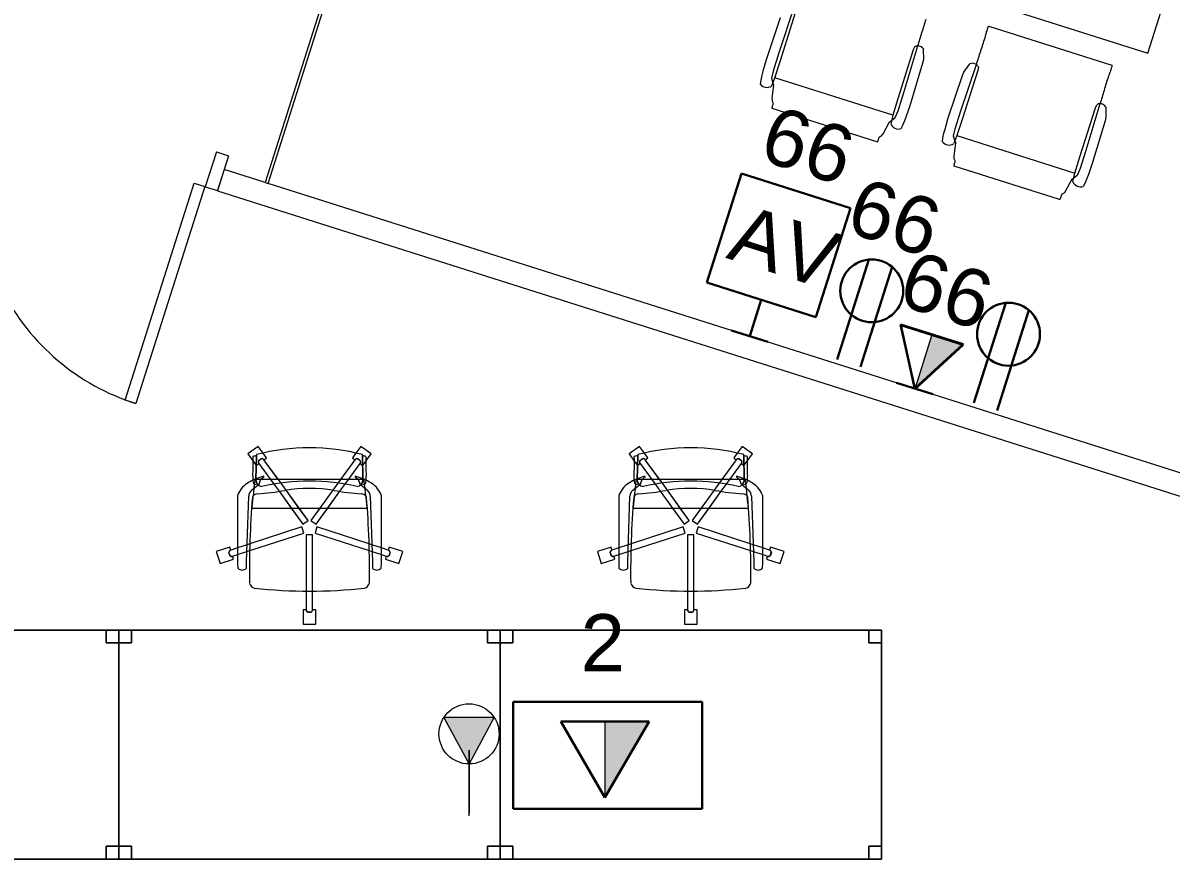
# Model space of a CAD drawing. Header units: inches. Extents: x 385 to 2249, y -1781 to -36.
# Drawn here: x 1904.6 to 2085.3, y -997.7 to -866.1 of the extents above; entities that cross this region are included whole.
import ezdxf

# ---------------------------------------------------------------- set-up
doc = ezdxf.new("R2010")
doc.units = ezdxf.units.IN
doc.header["$MEASUREMENT"] = 0
for name, color, linetype, lineweight in [('A-ANNO-NOTE', 131, 'Continuous', 30), ('A-DOOR', 31, 'Continuous', 13), ('A-DOOR-FRAM', 31, 'Continuous', 20), ('A-WALL', 113, 'Continuous', 13), ('I-FURN', 30, 'Continuous', 9), ('I-FURN-PNLS', 30, 'Continuous', 9), ('I-WALL', 2, 'Continuous', 13)]:
    doc.layers.add(name, color=color, linetype=linetype, lineweight=lineweight)
doc.styles.add('Swis721 Lt BT', font='swissl.ttf', dxfattribs={"height": 9})

# ---------------------------------------------------------------- blocks, each defined once
blk = doc.blocks.new('Single Flush - OTJ_SOLIDFLUSH_ALUM-V11-Level 5 POWER _ SIGNAL')
at = {"layer": 'A-DOOR', "lineweight": 20}
for p, q in [((16.15625, -1.75), (17.90625, -1.75)), ((16.15625, -37.5625), (16.15625, -1.75)), ((17.90625, -1.75), (17.90625, -37.5625)), ((17.90625, -37.5625), (16.15625, -37.5625))]:
    blk.add_line(p, q, dxfattribs=at)
at = {"layer": 'A-DOOR', "lineweight": 9}
blk.add_arc((17.90625, -1.75), 35.8125, 179.5, 270, dxfattribs=at)
at = {"layer": 'A-DOOR-FRAM'}
for p, q in [((-20, 4), (-20, -1.75)), ((-20, 4), (-18, 4)), ((-18, 4), (-18, -1.75)), ((18.000004, 4), (18.000004, -1.75)), ((18.000004, 4), (20.000004, 4)), ((20.000004, 4), (20.000004, -1.75)), ((-20, -1.75), (-18, -1.75)), ((18.000004, -1.75), (20.000004, -1.75))]:
    blk.add_line(p, q, dxfattribs=at)
blk = doc.blocks.new('F-Haworth_Chair_X99-Seminar - X99 Advanced Seminar Chair-V129-Level 5 POWER _ SIGNAL')
at = {"layer": 'I-FURN'}
for p, q in [((-8.08, 12.82), (-9.7, 11.65)), ((-8.08, 12.82), (-9.7, 11.65)), ((-7.29, 11.74), (-8.08, 12.82)), ((-7.29, 11.74), (-8.08, 12.82)), ((8.08, 12.82), (7.29, 11.74)), ((8.08, 12.82), (7.29, 11.74)), ((9.7, 11.65), (8.08, 12.82)), ((9.7, 11.65), (8.08, 12.82)), ((-9.7, 11.65), (-8.9, 10.55)), ((-9.7, 11.65), (-8.9, 10.55)), ((-8.34, 11.52), (-8.42, 7.57)), ((-8.42, 7.57), (-8.34, 11.37)), ((-8, 10.58), (-7.59, 10.88)), ((-8, 10.58), (-7.59, 10.88)), ((-7.59, 10.87), (-7.99, 10.57)), ((-7.59, 10.87), (-7.99, 10.57)), ((-6.76, 11), (-7.29, 11.74)), ((-6.76, 11), (-7.29, 11.74)), ((-7.15, 10.72), (-6.76, 11)), ((-7.15, 10.72), (-6.76, 11)), ((7.29, 11.74), (6.76, 11)), ((7.29, 11.74), (6.76, 11)), ((6.76, 11), (7.15, 10.72)), ((6.76, 11), (7.15, 10.72)), ((7.59, 10.88), (8, 10.58)), ((7.59, 10.88), (8, 10.58)), ((7.99, 10.57), (7.59, 10.87)), ((7.99, 10.57), (7.59, 10.87)), ((8.42, 7.57), (8.34, 11.52)), ((8.34, 11.37), (8.42, 7.57)), ((8.88, 10.52), (9.7, 11.65)), ((8.88, 10.52), (9.7, 11.65)), ((-8.88, 10.52), (-8.38, 9.83)), ((-8.88, 10.52), (-8.38, 9.83)), ((-8.38, 9.83), (-7.99, 10.11)), ((-8.38, 9.83), (-7.99, 10.11)), ((-7.97, 10.12), (-6.15, 7.61)), ((-7.97, 10.12), (-5.57, 6.82)), ((-4.91, 7.61), (-7.16, 10.71)), ((-4.47, 7.01), (-7.16, 10.71)), ((7.16, 10.71), (4.47, 7.01)), ((7.16, 10.71), (4.9, 7.6)), ((5.57, 6.82), (7.97, 10.12)), ((6.13, 7.59), (7.97, 10.12)), ((7.99, 10.11), (8.38, 9.83)), ((7.99, 10.11), (8.38, 9.83)), ((8.38, 9.83), (8.88, 10.52)), ((8.38, 9.83), (8.88, 10.52)), ((-8.62, 7.42), (-8.68, 6.87)), ((-8.6, 7.6), (-8.62, 7.43)), ((-8.49, 7.6), (-8.56, 7.6)), ((-7.65, 7.6), (-8.4, 7.6)), ((-6.14, 7.6), (-7.65, 7.6)), ((-7.18, 7.99), (-7.21, 8.13)), ((-4.9, 7.6), (-6.14, 7.6)), ((-6.14, 7.6), (-5.57, 6.82)), ((4.9, 7.6), (-4.9, 7.6)), ((-4.47, 7.01), (-4.9, 7.6)), ((4.9, 7.6), (4.47, 7.01)), ((6.13, 7.6), (4.9, 7.6)), ((5.57, 6.82), (6.13, 7.59)), ((7.65, 7.6), (6.14, 7.6)), ((7.21, 8.13), (7.18, 7.99)), ((8.4, 7.6), (7.65, 7.6)), ((8.56, 7.6), (8.49, 7.6)), ((8.62, 7.43), (8.6, 7.6)), ((8.68, 6.87), (8.62, 7.42)), ((-9.13, 5.92), (-8.07, 6.77)), ((-8.75, 6.22), (-8.88, 4.99)), ((-8.68, 6.87), (-8.75, 6.22)), ((-8.61, 6.81), (-8.23, 6.95)), ((-8.03, 6.81), (-7.95, 6.87)), ((-5.57, 6.82), (-4.79, 5.75)), ((-5.57, 6.82), (-4.79, 5.75)), ((-4.79, 5.75), (-2.89, 3.12)), ((-4.79, 5.75), (-1.04, 0.58)), ((-3.68, 5.91), (-4.47, 7.01)), ((-3.68, 5.91), (-4.47, 7.01)), ((-1.65, 3.12), (-3.68, 5.91)), ((-0.23, 1.17), (-3.68, 5.91)), ((3.68, 5.91), (0.23, 1.17)), ((1.04, 0.58), (4.79, 5.75)), ((3.68, 5.91), (1.65, 3.12)), ((2.89, 3.12), (4.79, 5.75)), ((4.47, 7.01), (3.68, 5.91)), ((4.47, 7.01), (3.68, 5.91)), ((4.79, 5.75), (5.57, 6.82)), ((4.79, 5.75), (5.57, 6.82)), ((7.95, 6.87), (8.03, 6.81)), ((8.07, 6.77), (9.13, 5.92)), ((8.23, 6.95), (8.61, 6.81)), ((8.75, 6.22), (8.68, 6.87)), ((8.88, 4.99), (8.75, 6.22)), ((-11.32, 5.06), (-11.32, -5.48)), ((-9.92, -5.36), (-9.57, 4.97)), ((-8.9, 4.78), (-9.07, 3.2)), ((-8.88, 4.99), (-8.89, 4.91)), ((8.89, 4.91), (8.88, 4.99)), ((9.07, 3.2), (8.9, 4.8)), ((9.57, 4.97), (9.92, -5.36)), ((11.32, -5.48), (11.32, 5.06)), ((-9.07, 3.2), (-9.07, 3.12)), ((-9.07, 3.12), (-2.89, 3.12)), ((-2.89, 3.12), (-1.65, 3.12)), ((-2.89, 3.12), (-1.04, 0.58)), ((-1.65, 3.12), (1.65, 3.12)), ((-0.23, 1.17), (-1.65, 3.12)), ((1.65, 3.12), (0.23, 1.17)), ((1.04, 0.58), (2.89, 3.12)), ((1.65, 3.12), (2.89, 3.12)), ((2.89, 3.12), (9.07, 3.12)), ((9.07, 3.12), (9.07, 3.2)), ((-1.18, 0.14), (-9.37, -2.52)), ((-1.18, 0.14), (-9.37, -2.52)), ((-0.87, -0.81), (-1.18, 0.14)), ((-0.87, -0.81), (-1.18, 0.14)), ((-1.04, 0.58), (-0.23, 1.17)), ((-1.04, 0.58), (-0.23, 1.17)), ((0.23, 1.17), (1.04, 0.58)), ((0.23, 1.17), (1.04, 0.58)), ((1.18, 0.14), (0.87, -0.81)), ((1.18, 0.14), (0.87, -0.81)), ((9.37, -2.52), (1.18, 0.14)), ((9.37, -2.52), (1.18, 0.14)), ((-9.38, -3.57), (-0.87, -0.81)), ((-9.38, -3.57), (-0.87, -0.81)), ((-0.5, -1.08), (-0.5, -9.91)), ((0.5, -1.08), (-0.5, -1.08)), ((-0.5, -1.08), (-0.5, -9.91)), ((0.5, -1.08), (-0.5, -1.08)), ((0.5, -9.91), (0.5, -1.08)), ((0.5, -9.91), (0.5, -1.08)), ((0.87, -0.81), (9.38, -3.57)), ((0.87, -0.81), (9.38, -3.57)), ((-12.55, -3.03), (-14.69, -3.72)), ((-12.55, -3.03), (-14.69, -3.72)), ((-12.4, -3.49), (-12.55, -3.03)), ((-12.4, -3.49), (-12.55, -3.03)), ((-11.32, -3.15), (-12.4, -3.5)), ((-11.32, -3.15), (-12.4, -3.5)), ((-9.83, -2.67), (-11.32, -3.15)), ((-9.83, -2.67), (-11.32, -3.15)), ((-9.86, -3.73), (-9.38, -3.57)), ((-9.86, -3.73), (-9.38, -3.57)), ((-9.37, -2.52), (-9.83, -2.67)), ((-9.37, -2.52), (-9.83, -2.67)), ((9.83, -2.67), (9.37, -2.52)), ((9.83, -2.67), (9.37, -2.52)), ((9.38, -3.57), (9.86, -3.73)), ((9.38, -3.57), (9.86, -3.73)), ((11.32, -3.15), (9.83, -2.67)), ((11.32, -3.15), (9.83, -2.67)), ((12.4, -3.5), (11.32, -3.15)), ((12.4, -3.5), (11.32, -3.15)), ((12.55, -3.03), (12.4, -3.49)), ((12.55, -3.03), (12.4, -3.49)), ((14.69, -3.72), (12.55, -3.03)), ((14.69, -3.72), (12.55, -3.03)), ((-14.69, -3.72), (-14.08, -5.62)), ((-14.69, -3.72), (-14.08, -5.62)), ((-14.08, -5.62), (-11.94, -4.93)), ((-14.08, -5.62), (-11.94, -4.93)), ((-12.53, -4.34), (-12.69, -3.85)), ((-12.53, -4.34), (-12.69, -3.85)), ((-12.68, -3.86), (-12.52, -4.33)), ((-12.68, -3.86), (-12.52, -4.33)), ((-12.09, -4.45), (-11.32, -4.21)), ((-12.09, -4.45), (-11.32, -4.21)), ((-11.94, -4.93), (-12.09, -4.47)), ((-11.94, -4.93), (-12.09, -4.47)), ((-11.32, -4.21), (-9.86, -3.73)), ((-11.32, -4.21), (-9.86, -3.73)), ((-9.92, -6.36), (-9.92, -5.36)), ((9.86, -3.73), (11.32, -4.21)), ((9.86, -3.73), (11.32, -4.21)), ((9.92, -5.36), (9.92, -6.36)), ((11.32, -4.21), (12.09, -4.45)), ((11.32, -4.21), (12.09, -4.45)), ((12.09, -4.47), (11.94, -4.93)), ((12.09, -4.47), (11.94, -4.93)), ((11.94, -4.93), (14.08, -5.62)), ((11.94, -4.93), (14.08, -5.62)), ((12.52, -4.33), (12.68, -3.86)), ((12.52, -4.33), (12.68, -3.86)), ((12.69, -3.85), (12.53, -4.34)), ((12.69, -3.85), (12.53, -4.34)), ((14.08, -5.62), (14.69, -3.72)), ((14.08, -5.62), (14.69, -3.72)), ((-11.32, -5.48), (-11.3, -6.32)), ((11.3, -6.32), (11.32, -5.48)), ((-0.5, -9.91), (-0.5, -12.88)), ((-0.5, -9.91), (-0.5, -12.88)), ((0.5, -12.88), (0.5, -9.91)), ((0.5, -12.88), (0.5, -9.91)), ((-0.52, -12.88), (-1, -12.88)), ((-1, -12.88), (-1, -15.13)), ((-0.52, -12.88), (-1, -12.88)), ((-1, -12.88), (-1, -15.13)), ((0.26, -13.26), (-0.26, -13.26)), ((0.26, -13.26), (-0.26, -13.26)), ((-0.25, -13.25), (0.25, -13.25)), ((-0.25, -13.25), (0.25, -13.25)), ((1, -12.88), (0.52, -12.88)), ((1, -12.88), (0.52, -12.88)), ((1, -15.13), (1, -12.88)), ((1, -15.13), (1, -12.88)), ((-1, -15.13), (1, -15.13)), ((-1, -15.13), (1, -15.13))]:
    blk.add_line(p, q, dxfattribs=at)
for centre, radius, start, end in [((-36.06, 10.03), 27.2, 355.9857, 2.5118), ((0, -20.73), 33.17, 104.5766, 105.5522), ((0, -20.29), 32.89, 75.3075, 104.696), ((-7.48, 10.49), 0.407, 35.1651, 104.8349), ((-7.48, 10.49), 0.407, 35.1651, 104.8349), ((-7.49, 10.47), 0.406, 36, 103.3801), ((-7.49, 10.47), 0.406, 36, 103.3801), ((7.48, 10.49), 0.407, 75.1651, 144.8349), ((7.48, 10.49), 0.407, 75.1651, 144.8349), ((7.49, 10.47), 0.406, 76.6199, 144), ((7.49, 10.47), 0.406, 76.6199, 117.0479), ((0, -20.73), 33.17, 74.4478, 75.4234), ((36.06, 10.03), 27.2, 177.4882, 184.0143), ((-7.66, 10.36), 0.407, 147.1651, 216.8349), ((-7.66, 10.36), 0.407, 147.1651, 216.8349), ((-7.64, 10.36), 0.406, 148.6199, 216), ((-7.64, 10.36), 0.406, 148.6199, 216), ((7.49, 10.47), 0.406, 117.0479, 144), ((7.64, 10.36), 0.406, 324, 31.3801), ((7.64, 10.36), 0.406, 324, 17.9041), ((7.66, 10.36), 0.407, 323.1651, 32.8349), ((7.66, 10.36), 0.407, 323.1651, 32.8349), ((7.64, 10.36), 0.406, 17.9041, 31.3801), ((-4.71, -1.15), 9.61, 116.0036, 121.9522), ((-5.2, 7.86), 3.74, 175.9857, 189.9064), ((-4.71, -1.15), 9.61, 114.2008, 115.9174), ((-4.71, -1.15), 9.61, 113.5094, 114.1846), ((-4.71, -1.15), 9.61, 112.927, 113.3607), ((-4.71, -1.15), 9.61, 105.0666, 112.7369), ((-7.37, 7.55), 1.05, 178.8214, 214.7998), ((-7.37, 7.55), 1.05, 178.8214, 264.0446), ((-6.55, 6.76), 1.38, 147.5752, 174.9122), ((-6.55, 6.76), 1.38, 117.0503, 145.9813), ((0, -26.49), 33.83, 77.2285, 102.7715), ((6.55, 6.76), 1.38, 34.0187, 62.9497), ((4.71, -1.15), 9.61, 67.2631, 74.9334), ((7.37, 7.55), 1.05, 275.9554, 1.1786), ((6.55, 6.76), 1.38, 5.0878, 32.4248), ((7.37, 7.55), 1.05, 325.2002, 1.1786), ((4.71, -1.15), 9.61, 66.6393, 67.073), ((4.71, -1.15), 9.61, 65.8154, 66.4906), ((4.71, -1.15), 9.61, 63.9964, 65.7992), ((5.2, 7.86), 3.74, 350.0936, 4.0143), ((4.71, -1.15), 9.61, 58.0478, 63.9964), ((-7.87, 3.92), 3.63, 121.9522, 161.8211), ((-8.18, 4.9), 1.39, 132.8922, 177.1987), ((-8.28, 7.33), 0.613, 189.9064, 237.4573), ((-11.32, 48.08), 42.84, 274.2301, 280.0233), ((0, -15.97), 22.19, 79.9767, 100.0233), ((11.32, 48.08), 42.84, 259.9767, 265.7699), ((8.28, 7.33), 0.613, 302.5427, 350.0936), ((8.18, 4.9), 1.39, 2.8013, 47.1078), ((7.87, 3.92), 3.63, 18.1789, 58.0478), ((144.06, -7.32), 153.52, 175.4787, 180.5251), ((-8.24, 4.59), 0.763, 84.2338, 165.7662), ((8.24, 4.59), 0.763, 14.2338, 95.7662), ((-144.06, -7.32), 153.52, 359.4749, 4.5213), ((-12.28, -3.88), 0.407, 107.1651, 176.8349), ((-12.28, -3.88), 0.407, 107.1651, 176.8349), ((-12.27, -3.89), 0.406, 108, 175.3801), ((-12.27, -3.89), 0.406, 121.476, 161.9041), ((-12.27, -3.89), 0.406, 108, 121.476), ((12.28, -3.88), 0.407, 3.1651, 72.8349), ((12.28, -3.88), 0.407, 3.1651, 72.8349), ((12.27, -3.89), 0.406, 45.0479, 72), ((12.27, -3.89), 0.406, 4.6199, 72), ((12.27, -3.89), 0.406, 4.6199, 45.0479), ((-12.27, -3.89), 0.406, 161.9041, 175.3801), ((-12.22, -4.09), 0.407, 219.1651, 288.8349), ((-12.22, -4.09), 0.407, 219.1651, 288.8349), ((-12.22, -4.07), 0.406, 220.6199, 274.524), ((-12.22, -4.07), 0.406, 220.6199, 288), ((-12.22, -4.07), 0.406, 274.524, 288), ((12.22, -4.07), 0.406, 252, 319.3801), ((12.22, -4.09), 0.407, 251.1651, 320.8349), ((12.22, -4.09), 0.407, 251.1651, 320.8349), ((12.22, -4.07), 0.406, 252, 265.476), ((12.22, -4.07), 0.406, 265.476, 305.9041), ((12.22, -4.07), 0.406, 305.9041, 319.3801), ((-10.58, -5.68), 0.956, 221.8901, 314.1099), ((10.58, -5.68), 0.956, 225.8901, 318.1099), ((-8.21, -8.28), 1.31, 200.0433, 249.9567), ((8.21, -8.28), 1.31, 290.0433, 339.9567), ((0, 75.01), 84.96, 264.1475, 275.8525), ((-0.11, -12.88), 0.407, 179.1651, 248.8349), ((-0.11, -12.88), 0.407, 179.1651, 248.8349), ((-0.09, -12.88), 0.406, 180, 193.476), ((-0.09, -12.88), 0.406, 180, 247.3801), ((-0.09, -12.88), 0.406, 193.476, 233.9041), ((-0.09, -12.88), 0.406, 233.9041, 247.3801), ((0.09, -12.88), 0.406, 292.6199, 360), ((0.09, -12.88), 0.406, 292.6199, 306.0959), ((0.11, -12.88), 0.407, 291.1651, 0.8349), ((0.11, -12.88), 0.407, 291.1651, 0.8349), ((0.09, -12.88), 0.406, 306.0959, 346.524), ((0.09, -12.88), 0.406, 346.524, 360)]:
    blk.add_arc(centre, radius, start, end, dxfattribs=at)
blk = doc.blocks.new('Rectangular Table - Rectangular Table-5809079-Level 5 POWER _ SIGNAL')
at = {"layer": 'I-FURN'}
for p, q in [((-28, 18), (-30, 18)), ((-30, 18), (-30, 16)), ((-30, 16), (-30, 18)), ((-30, 18), (-28, 18)), ((30, 18), (-30, 18)), ((-30, 18), (-30, -18)), ((-30, -18), (-30, 18)), ((-30, 18), (30, 18)), ((-28, 16), (-28, 18)), ((-28, 18), (-28, 16)), ((28, 18), (28, 16)), ((30, 18), (28, 18)), ((28, 18), (30, 18)), ((28, 16), (28, 18)), ((30, 16), (30, 18)), ((30, 18), (30, 16)), ((30, -18), (30, 18)), ((30, 18), (30, -18)), ((-30, 16), (-28, 16)), ((-28, 16), (-30, 16)), ((28, 16), (30, 16)), ((30, 16), (28, 16)), ((-28, -16), (-30, -16)), ((-30, -16), (-30, -18)), ((-30, -18), (-30, -16)), ((-30, -16), (-28, -16)), ((-28, -18), (-28, -16)), ((-28, -16), (-28, -18)), ((30, -16), (28, -16)), ((28, -16), (28, -18)), ((28, -18), (28, -16)), ((28, -16), (30, -16)), ((30, -18), (30, -16)), ((30, -16), (30, -18)), ((-30, -18), (-28, -18)), ((-28, -18), (-30, -18)), ((-30, -18), (30, -18)), ((30, -18), (-30, -18)), ((28, -18), (30, -18)), ((30, -18), (28, -18))]:
    blk.add_line(p, q, dxfattribs=at)
blk = doc.blocks.new('Rectangular Table - Rectangular Table-V141-Level 5 POWER _ SIGNAL')
at = {"layer": 'I-FURN'}
for p, q in [((-28, 18), (-30, 18)), ((-30, 18), (-30, 16)), ((-30, 16), (-30, 18)), ((-30, 18), (-28, 18)), ((29.79, 18), (-30, 18)), ((-30, 18), (-30, -18)), ((-30, -18), (-30, 18)), ((-30, 18), (29.79, 18)), ((-28, 16), (-28, 18)), ((-28, 18), (-28, 16)), ((28, 18), (28, 16)), ((29.79, 18), (28, 18)), ((28, 18), (29.79, 18)), ((28, 16), (28, 18)), ((-30, 16), (-28, 16)), ((-28, 16), (-30, 16)), ((28, 16), (30, 16)), ((30, 16), (28, 16)), ((30, 16), (30, 16.14)), ((30, 16.14), (30, 16)), ((30, -18), (30, 16.14)), ((30, 16.14), (30, -18)), ((-28, -16), (-30, -16)), ((-30, -16), (-30, -18)), ((-30, -18), (-30, -16)), ((-30, -16), (-28, -16)), ((-28, -18), (-28, -16)), ((-28, -16), (-28, -18)), ((30, -16), (28, -16)), ((28, -16), (28, -18)), ((28, -18), (28, -16)), ((28, -16), (30, -16)), ((30, -18), (30, -16)), ((30, -16), (30, -18)), ((-30, -18), (-28, -18)), ((-28, -18), (-30, -18)), ((-30, -18), (30, -18)), ((30, -18), (-30, -18)), ((28, -18), (30, -18)), ((30, -18), (28, -18))]:
    blk.add_line(p, q, dxfattribs=at)
blk = doc.blocks.new('F-Haworth_Chair_X99-Seminar - X99 Advanced Seminar Chair-V143-Level 5 POWER _ SIGNAL')
at = {"layer": 'I-FURN'}
for p, q in [((-8.08, 12.82), (-9.7, 11.65)), ((-8.08, 12.82), (-9.7, 11.65)), ((-7.29, 11.74), (-8.08, 12.82)), ((-7.29, 11.74), (-8.08, 12.82)), ((8.08, 12.82), (7.29, 11.74)), ((8.08, 12.82), (7.29, 11.74)), ((9.7, 11.65), (8.08, 12.82)), ((9.7, 11.65), (8.08, 12.82)), ((-9.7, 11.65), (-8.88, 10.52)), ((-9.7, 11.65), (-8.88, 10.52)), ((-8.34, 11.52), (-8.42, 7.57)), ((-8.42, 7.57), (-8.34, 11.37)), ((-8, 10.58), (-7.59, 10.88)), ((-8, 10.58), (-7.59, 10.88)), ((-7.59, 10.87), (-7.99, 10.57)), ((-7.59, 10.87), (-7.99, 10.57)), ((-6.76, 11), (-7.29, 11.74)), ((-6.76, 11), (-7.29, 11.74)), ((-7.15, 10.72), (-6.76, 11)), ((-7.15, 10.72), (-6.76, 11)), ((7.29, 11.74), (6.76, 11)), ((7.29, 11.74), (6.76, 11)), ((6.76, 11), (7.15, 10.72)), ((6.76, 11), (7.15, 10.72)), ((7.59, 10.88), (8, 10.58)), ((7.59, 10.88), (8, 10.58)), ((7.99, 10.57), (7.59, 10.87)), ((7.99, 10.57), (7.59, 10.87)), ((8.42, 7.57), (8.34, 11.52)), ((8.34, 11.37), (8.42, 7.57)), ((8.88, 10.52), (9.7, 11.65)), ((8.88, 10.52), (9.7, 11.65)), ((-8.88, 10.52), (-8.77, 10.36)), ((-8.88, 10.52), (-8.77, 10.36)), ((-8.76, 10.36), (-8.38, 9.83)), ((-8.76, 10.36), (-8.38, 9.83)), ((-8.38, 9.83), (-7.99, 10.11)), ((-8.38, 9.83), (-7.99, 10.11)), ((-7.97, 10.12), (-6.15, 7.61)), ((-7.97, 10.12), (-5.57, 6.82)), ((-4.91, 7.61), (-7.16, 10.71)), ((-4.47, 7.01), (-7.16, 10.71)), ((7.16, 10.71), (4.47, 7.01)), ((7.16, 10.71), (4.9, 7.6)), ((5.57, 6.82), (7.97, 10.12)), ((6.14, 7.6), (7.97, 10.12)), ((7.99, 10.11), (8.38, 9.83)), ((7.99, 10.11), (8.38, 9.83)), ((8.38, 9.83), (8.88, 10.52)), ((8.38, 9.83), (8.88, 10.52)), ((-8.62, 7.42), (-8.68, 6.87)), ((-8.6, 7.6), (-8.62, 7.43)), ((-8.49, 7.6), (-8.56, 7.6)), ((-7.65, 7.6), (-8.4, 7.6)), ((-6.14, 7.6), (-7.65, 7.6)), ((-7.18, 7.99), (-7.21, 8.13)), ((-4.9, 7.6), (-6.14, 7.6)), ((-6.14, 7.6), (-5.57, 6.82)), ((4.9, 7.6), (-4.9, 7.6)), ((-4.47, 7.01), (-4.9, 7.6)), ((4.9, 7.6), (4.47, 7.01)), ((6.14, 7.6), (4.9, 7.6)), ((5.57, 6.82), (6.14, 7.6)), ((7.65, 7.6), (6.14, 7.6)), ((7.21, 8.13), (7.18, 7.99)), ((8.4, 7.6), (7.65, 7.6)), ((8.56, 7.6), (8.49, 7.6)), ((8.62, 7.43), (8.6, 7.6)), ((8.68, 6.87), (8.62, 7.42)), ((-9.13, 5.92), (-8.07, 6.77)), ((-8.75, 6.22), (-8.88, 4.99)), ((-8.68, 6.87), (-8.75, 6.22)), ((-8.61, 6.81), (-8.23, 6.95)), ((-8.03, 6.81), (-7.95, 6.87)), ((-5.57, 6.82), (-4.79, 5.75)), ((-5.57, 6.82), (-4.79, 5.75)), ((-4.79, 5.75), (-2.89, 3.12)), ((-4.79, 5.75), (-1.04, 0.58)), ((-3.68, 5.91), (-4.47, 7.01)), ((-3.68, 5.91), (-4.47, 7.01)), ((-1.65, 3.12), (-3.68, 5.91)), ((-0.23, 1.17), (-3.68, 5.91)), ((3.68, 5.91), (0.23, 1.17)), ((1.04, 0.58), (4.79, 5.75)), ((3.68, 5.91), (1.65, 3.12)), ((2.89, 3.12), (4.79, 5.75)), ((4.47, 7.01), (3.68, 5.91)), ((4.47, 7.01), (3.68, 5.91)), ((4.79, 5.75), (5.57, 6.82)), ((4.79, 5.75), (5.57, 6.82)), ((7.95, 6.87), (8.03, 6.81)), ((8.07, 6.77), (9.13, 5.92)), ((8.23, 6.95), (8.61, 6.81)), ((8.75, 6.22), (8.68, 6.87)), ((8.88, 4.99), (8.75, 6.22)), ((-11.32, 5.06), (-11.32, -5.48)), ((-9.92, -5.36), (-9.57, 4.97)), ((-8.9, 4.8), (-9.07, 3.2)), ((-8.88, 4.99), (-8.89, 4.91)), ((8.89, 4.91), (8.88, 4.99)), ((9.07, 3.2), (8.9, 4.8)), ((9.57, 4.97), (9.92, -5.36)), ((11.32, -5.48), (11.32, 5.06)), ((-9.07, 3.2), (-9.07, 3.12)), ((-9.07, 3.12), (-2.89, 3.12)), ((-2.89, 3.12), (-1.65, 3.12)), ((-2.89, 3.12), (-1.04, 0.58)), ((-1.65, 3.12), (1.65, 3.12)), ((-0.23, 1.17), (-1.65, 3.12)), ((1.65, 3.12), (0.23, 1.17)), ((1.04, 0.58), (2.89, 3.12)), ((1.65, 3.12), (2.89, 3.12)), ((2.89, 3.12), (9.07, 3.12)), ((9.07, 3.12), (9.07, 3.2)), ((-1.18, 0.14), (-9.37, -2.52)), ((-1.18, 0.14), (-9.37, -2.52)), ((-0.87, -0.81), (-1.18, 0.14)), ((-0.87, -0.81), (-1.18, 0.14)), ((-1.04, 0.58), (-0.23, 1.17)), ((-1.04, 0.58), (-0.23, 1.17)), ((0.23, 1.17), (1.04, 0.58)), ((0.23, 1.17), (1.04, 0.58)), ((1.18, 0.14), (0.87, -0.81)), ((1.18, 0.14), (0.87, -0.81)), ((9.37, -2.52), (1.18, 0.14)), ((9.37, -2.52), (1.18, 0.14)), ((-9.38, -3.57), (-0.87, -0.81)), ((-9.38, -3.57), (-0.87, -0.81)), ((-0.5, -1.08), (-0.5, -9.91)), ((0.5, -1.08), (-0.5, -1.08)), ((-0.5, -1.08), (-0.5, -9.91)), ((0.5, -1.08), (-0.5, -1.08)), ((0.5, -9.91), (0.5, -1.08)), ((0.5, -9.91), (0.5, -1.08)), ((0.87, -0.81), (9.38, -3.57)), ((0.87, -0.81), (9.38, -3.57)), ((-12.55, -3.03), (-14.69, -3.72)), ((-12.55, -3.03), (-14.69, -3.72)), ((-12.4, -3.49), (-12.55, -3.03)), ((-12.4, -3.49), (-12.55, -3.03)), ((-11.32, -3.15), (-12.4, -3.5)), ((-11.32, -3.15), (-12.4, -3.5)), ((-9.83, -2.67), (-11.32, -3.15)), ((-9.83, -2.67), (-11.32, -3.15)), ((-9.86, -3.73), (-9.38, -3.57)), ((-9.86, -3.73), (-9.38, -3.57)), ((-9.37, -2.52), (-9.83, -2.67)), ((-9.37, -2.52), (-9.83, -2.67)), ((9.83, -2.67), (9.37, -2.52)), ((9.83, -2.67), (9.37, -2.52)), ((9.38, -3.57), (9.86, -3.73)), ((9.38, -3.57), (9.86, -3.73)), ((11.32, -3.15), (9.83, -2.67)), ((11.32, -3.15), (9.83, -2.67)), ((12.4, -3.5), (11.32, -3.15)), ((12.4, -3.5), (11.32, -3.15)), ((12.55, -3.03), (12.4, -3.49)), ((12.55, -3.03), (12.4, -3.49)), ((14.69, -3.72), (12.55, -3.03)), ((14.69, -3.72), (12.55, -3.03)), ((-14.69, -3.72), (-14.08, -5.62)), ((-14.69, -3.72), (-14.08, -5.62)), ((-14.08, -5.62), (-11.94, -4.93)), ((-14.08, -5.62), (-11.94, -4.93)), ((-12.53, -4.34), (-12.69, -3.85)), ((-12.53, -4.34), (-12.69, -3.85)), ((-12.68, -3.86), (-12.52, -4.33)), ((-12.68, -3.86), (-12.52, -4.33)), ((-12.09, -4.45), (-11.32, -4.21)), ((-12.09, -4.45), (-11.32, -4.21)), ((-11.94, -4.93), (-12.09, -4.47)), ((-11.94, -4.93), (-12.09, -4.47)), ((-11.32, -4.21), (-9.86, -3.73)), ((-11.32, -4.21), (-9.86, -3.73)), ((-9.92, -6.36), (-9.92, -5.36)), ((9.86, -3.73), (11.32, -4.21)), ((9.86, -3.73), (11.32, -4.21)), ((9.92, -5.36), (9.92, -6.36)), ((11.32, -4.21), (12.09, -4.45)), ((11.32, -4.21), (12.09, -4.45)), ((12.09, -4.47), (11.94, -4.93)), ((12.09, -4.47), (11.94, -4.93)), ((11.94, -4.93), (14.08, -5.62)), ((11.94, -4.93), (14.08, -5.62)), ((12.52, -4.33), (12.68, -3.86)), ((12.52, -4.33), (12.68, -3.86)), ((12.69, -3.85), (12.53, -4.34)), ((12.69, -3.85), (12.53, -4.34)), ((14.08, -5.62), (14.69, -3.72)), ((14.08, -5.62), (14.69, -3.72)), ((-11.32, -5.48), (-11.3, -6.32)), ((11.3, -6.32), (11.32, -5.48)), ((-0.5, -9.91), (-0.5, -12.88)), ((-0.5, -9.91), (-0.5, -12.88)), ((0.5, -12.88), (0.5, -9.91)), ((0.5, -12.88), (0.5, -9.91)), ((-0.52, -12.88), (-1, -12.88)), ((-1, -12.88), (-1, -15.13)), ((-0.52, -12.88), (-1, -12.88)), ((-1, -12.88), (-1, -15.13)), ((0.26, -13.26), (-0.26, -13.26)), ((0.26, -13.26), (-0.26, -13.26)), ((-0.25, -13.25), (0.25, -13.25)), ((-0.25, -13.25), (0.25, -13.25)), ((1, -12.88), (0.52, -12.88)), ((1, -12.88), (0.52, -12.88)), ((1, -15.13), (1, -12.88)), ((1, -15.13), (1, -12.88)), ((-1, -15.13), (1, -15.13)), ((-1, -15.13), (1, -15.13))]:
    blk.add_line(p, q, dxfattribs=at)
for centre, radius, start, end in [((-36.06, 10.03), 27.2, 355.9857, 2.5118), ((0, -20.73), 33.17, 104.5766, 105.5522), ((0, -20.29), 32.89, 75.3075, 104.696), ((-7.48, 10.49), 0.407, 63.033, 104.8349), ((-7.48, 10.49), 0.407, 35.1651, 104.8349), ((-7.49, 10.47), 0.406, 36, 103.3801), ((-7.49, 10.47), 0.406, 36, 103.3801), ((-7.48, 10.49), 0.407, 35.1651, 63.033), ((7.48, 10.49), 0.407, 75.1651, 144.8349), ((7.49, 10.47), 0.406, 76.6199, 144), ((7.48, 10.49), 0.407, 89.0991, 130.9009), ((7.49, 10.47), 0.406, 76.6199, 117.0479), ((7.48, 10.49), 0.407, 75.1651, 89.0991), ((0, -20.73), 33.17, 74.4478, 75.4234), ((36.06, 10.03), 27.2, 177.4882, 184.0143), ((-7.66, 10.36), 0.407, 147.1651, 175.033), ((-7.66, 10.36), 0.407, 147.1651, 216.8349), ((-7.66, 10.36), 0.407, 175.033, 188.967), ((-7.66, 10.36), 0.407, 188.967, 216.8349), ((-7.64, 10.36), 0.406, 148.6199, 216), ((-7.64, 10.36), 0.406, 148.6199, 216), ((7.48, 10.49), 0.407, 130.9009, 144.8349), ((7.49, 10.47), 0.406, 117.0479, 144), ((7.64, 10.36), 0.406, 324, 31.3801), ((7.64, 10.36), 0.406, 324, 17.9041), ((7.66, 10.36), 0.407, 323.1651, 32.8349), ((7.64, 10.36), 0.406, 17.9041, 31.3801), ((7.66, 10.36), 0.407, 323.1651, 337.0991), ((7.66, 10.36), 0.407, 18.9009, 32.8349), ((7.66, 10.36), 0.407, 337.0991, 351.033), ((7.66, 10.36), 0.407, 4.967, 18.9009), ((7.66, 10.36), 0.407, 351.033, 4.967), ((-4.71, -1.15), 9.61, 116.0036, 121.9522), ((-5.2, 7.86), 3.74, 175.9857, 189.9064), ((-4.71, -1.15), 9.61, 114.2008, 116.0036), ((-4.71, -1.15), 9.61, 113.5094, 114.1846), ((-4.71, -1.15), 9.61, 112.927, 113.3607), ((-4.71, -1.15), 9.61, 105.0666, 112.7369), ((-7.37, 7.55), 1.05, 178.8214, 214.7998), ((-7.37, 7.55), 1.05, 178.8214, 264.0446), ((-6.55, 6.76), 1.38, 147.5752, 174.9122), ((-6.55, 6.76), 1.38, 117.0503, 145.9813), ((0, -26.49), 33.83, 77.2285, 102.7715), ((6.55, 6.76), 1.38, 34.0187, 62.9497), ((4.71, -1.15), 9.61, 67.2631, 74.9334), ((7.37, 7.55), 1.05, 275.9554, 1.1786), ((6.55, 6.76), 1.38, 5.0878, 32.4248), ((7.37, 7.55), 1.05, 325.2002, 1.1786), ((4.71, -1.15), 9.61, 66.6393, 67.073), ((4.71, -1.15), 9.61, 65.8154, 66.4906), ((4.71, -1.15), 9.61, 63.9964, 65.7992), ((5.2, 7.86), 3.74, 350.0936, 4.0143), ((4.71, -1.15), 9.61, 58.0478, 63.9964), ((-7.87, 3.92), 3.63, 121.9522, 161.8211), ((-8.18, 4.9), 1.39, 132.8922, 177.1987), ((-8.28, 7.33), 0.613, 189.9064, 237.4573), ((-11.32, 48.08), 42.84, 274.2301, 280.0233), ((0, -15.97), 22.19, 79.9767, 100.0233), ((11.32, 48.08), 42.84, 259.9767, 265.7699), ((8.28, 7.33), 0.613, 302.5427, 350.0936), ((8.18, 4.9), 1.39, 2.8013, 47.1078), ((7.87, 3.92), 3.63, 18.1789, 58.0478), ((144.06, -7.32), 153.52, 175.4787, 180.5251), ((-8.24, 4.59), 0.763, 84.2338, 165.7662), ((8.24, 4.59), 0.763, 14.2338, 95.7662), ((-144.06, -7.32), 153.52, 359.4749, 4.5213), ((-12.28, -3.88), 0.407, 107.1651, 176.8349), ((-12.28, -3.88), 0.407, 107.1651, 176.8349), ((-12.27, -3.89), 0.406, 108, 175.3801), ((-12.27, -3.89), 0.406, 121.476, 161.9041), ((-12.27, -3.89), 0.406, 108, 121.476), ((12.28, -3.88), 0.407, 3.1651, 72.8349), ((12.28, -3.88), 0.407, 3.1651, 72.8349), ((12.27, -3.89), 0.406, 45.0479, 72), ((12.27, -3.89), 0.406, 4.6199, 72), ((12.27, -3.89), 0.406, 4.6199, 45.0479), ((-12.27, -3.89), 0.406, 161.9041, 175.3801), ((-12.22, -4.09), 0.407, 219.1651, 288.8349), ((-12.22, -4.09), 0.407, 219.1651, 288.8349), ((-12.22, -4.07), 0.406, 220.6199, 274.524), ((-12.22, -4.07), 0.406, 220.6199, 288), ((-12.22, -4.07), 0.406, 274.524, 288), ((12.22, -4.07), 0.406, 252, 319.3801), ((12.22, -4.09), 0.407, 251.1651, 320.8349), ((12.22, -4.09), 0.407, 251.1651, 320.8349), ((12.22, -4.07), 0.406, 252, 265.476), ((12.22, -4.07), 0.406, 265.476, 305.9041), ((12.22, -4.07), 0.406, 305.9041, 319.3801), ((-10.58, -5.68), 0.956, 221.8901, 314.1099), ((10.58, -5.68), 0.956, 225.8901, 318.1099), ((-8.21, -8.28), 1.31, 200.0433, 249.9567), ((8.21, -8.28), 1.31, 290.0433, 339.9567), ((0, 75.01), 84.96, 264.1475, 275.8525), ((-0.11, -12.88), 0.407, 179.1651, 248.8349), ((-0.11, -12.88), 0.407, 179.1651, 248.8349), ((-0.09, -12.88), 0.406, 180, 193.476), ((-0.09, -12.88), 0.406, 180, 247.3801), ((-0.09, -12.88), 0.406, 193.476, 233.9041), ((-0.09, -12.88), 0.406, 233.9041, 247.3801), ((0.09, -12.88), 0.406, 292.6199, 360), ((0.09, -12.88), 0.406, 292.6199, 306.0959), ((0.11, -12.88), 0.407, 291.1651, 0.8349), ((0.11, -12.88), 0.407, 291.1651, 0.8349), ((0.09, -12.88), 0.406, 306.0959, 346.524), ((0.09, -12.88), 0.406, 346.524, 360)]:
    blk.add_arc(centre, radius, start, end, dxfattribs=at)
blk = doc.blocks.new('F - CONF TABLE _4 RECTANGULAR-12 CHAIRS_1 - F - CONF TABLE _4 RECTANGULAR-12 CHAIRS_ 2-5600482-Level 5 POWER _ SIGNAL')
at = {"layer": 'I-FURN'}
for p, q in [((-82.45, 26.77), (-83.06, 26.66)), ((-81.68, 26.84), (-82.45, 26.77)), ((-81.03, 26.87), (-81.68, 26.84)), ((-80.52, 25.35), (-81.68, 25.24)), ((-79.17, 26.92), (-81.03, 26.87)), ((-77.52, 25.35), (-80.52, 25.35)), ((-72.17, 26.82), (-79.17, 26.92)), ((-69.85, 25.24), (-77.52, 25.35)), ((-86.16, 23.75), (-86.16, 6.32)), ((-85.06, 24.06), (-85.32, 23.8)), ((-84.92, 24.13), (-85.06, 24.06)), ((-84.68, 24.21), (-84.92, 24.13)), ((-82.61, 24.61), (-84.68, 24.21)), ((-82.84, 24.88), (-82.61, 24.86)), ((-82.61, 24.86), (-81.45, 24.79)), ((-82.28, 24.84), (-82.61, 24.61)), ((-81.68, 25.24), (-82.28, 24.84)), ((-81.45, 24.79), (-78.77, 24.75)), ((-81.45, 5.27), (-81.45, 24.79)), ((-78.77, 24.75), (-70.68, 24.75)), ((-85.32, 6.26), (-85.06, 6.01)), ((-85.06, 6.01), (-84.68, 5.86)), ((-84.68, 5.86), (-82.61, 5.46)), ((-82.61, 5.46), (-82.28, 5.23)), ((-82.61, 5.21), (-82.84, 5.19)), ((-81.45, 5.27), (-82.61, 5.21)), ((-82.28, 5.23), (-81.68, 4.82)), ((-81.68, 4.82), (-80.52, 4.72)), ((-78.77, 5.32), (-81.45, 5.27)), ((-80.52, 4.72), (-77.52, 4.72)), ((-70.68, 5.32), (-78.77, 5.32)), ((-77.52, 4.72), (-69.85, 4.83)), ((-71.58, 3.31), (-70.08, 3.8)), ((-70.18, 5.26), (-70.68, 5.32)), ((-83.06, 3.41), (-82.45, 3.3)), ((-82.45, 3.3), (-81.68, 3.23)), ((-81.68, 3.23), (-81.03, 3.2)), ((-81.03, 3.2), (-79.17, 3.15)), ((-79.17, 3.15), (-72.17, 3.25)), ((-72.17, 3.25), (-71.58, 3.31)), ((-83.06, -3.41), (-82.45, -3.3)), ((-82.45, -3.3), (-81.68, -3.23)), ((-81.68, -3.23), (-81.03, -3.2)), ((-81.03, -3.2), (-79.17, -3.15)), ((-79.17, -3.15), (-72.17, -3.25)), ((-72.17, -3.25), (-71.58, -3.31)), ((-71.58, -3.31), (-70.08, -3.8)), ((-82.61, -5.21), (-82.84, -5.19)), ((-81.45, -5.27), (-82.61, -5.21)), ((-82.61, -5.46), (-82.28, -5.23)), ((-82.28, -5.23), (-81.68, -4.82)), ((-81.68, -4.82), (-80.52, -4.72)), ((-78.77, -5.32), (-81.45, -5.27)), ((-81.45, -5.27), (-81.45, -24.79)), ((-80.52, -4.72), (-77.52, -4.72)), ((-70.68, -5.32), (-78.77, -5.32)), ((-77.52, -4.72), (-69.85, -4.83)), ((-70.18, -5.26), (-70.68, -5.32)), ((-63.53, -4.86), (-63.53, -25.2)), ((-86.16, -23.75), (-86.16, -6.32)), ((-85.32, -6.26), (-85.06, -6.01)), ((-85.06, -6.01), (-84.68, -5.86)), ((-84.68, -5.86), (-82.61, -5.46)), ((-85.06, -24.06), (-85.32, -23.8)), ((-84.92, -24.13), (-85.06, -24.06)), ((-84.68, -24.21), (-84.92, -24.13)), ((-82.61, -24.61), (-84.68, -24.21)), ((-82.84, -24.88), (-82.61, -24.86)), ((-82.28, -24.84), (-82.61, -24.61)), ((-82.61, -24.86), (-81.45, -24.79)), ((-81.68, -25.24), (-82.28, -24.84)), ((-80.52, -25.35), (-81.68, -25.24)), ((-81.45, -24.79), (-78.77, -24.75)), ((-78.77, -24.75), (-70.68, -24.75)), ((-69.85, -25.24), (-77.52, -25.35)), ((-70.68, -24.75), (-70.18, -24.81)), ((-82.45, -26.77), (-83.06, -26.66)), ((-81.68, -26.84), (-82.45, -26.77)), ((-81.03, -26.87), (-81.68, -26.84)), ((-79.17, -26.92), (-81.03, -26.87)), ((-77.52, -25.35), (-80.52, -25.35)), ((-72.17, -26.82), (-79.17, -26.92)), ((-71.58, -26.76), (-72.17, -26.82)), ((-70.08, -26.27), (-71.58, -26.76))]:
    blk.add_line(p, q, dxfattribs=at)
for centre, radius, start, end in [((-81.99, 25.89), 1.32, 144.065, 229.935), ((-81.99, 4.18), 1.32, 130.065, 215.935), ((-70.6, 4.6), 0.781, 16.8466, 57.6782), ((-70.93, 4.52), 1.12, 319.743, 16.0891), ((-81.99, -4.18), 1.32, 144.065, 229.935), ((-70.6, -4.6), 0.781, 302.3218, 343.1534), ((-70.93, -4.52), 1.12, 343.9109, 40.257), ((-81.99, -25.89), 1.32, 130.065, 215.935), ((-70.6, -25.47), 0.781, 16.8466, 57.6782), ((-70.93, -25.55), 1.12, 319.743, 16.0891)]:
    blk.add_arc(centre, radius, start, end, dxfattribs=at)
for points, knots in [([(-85.32, 23.8), (-85.51, 23.8), (-85.78, 23.79), (-86, 23.78), (-86.09, 23.77), (-86.14, 23.76), (-86.16, 23.75), (-86.16, 23.75)], [0, 0, 0, 0, 0.444444, 0.666667, 0.777778, 0.888889, 1, 1, 1, 1]), ([(-86.16, 6.32), (-86.16, 6.32), (-86.14, 6.31), (-86.09, 6.3), (-86.03, 6.29), (-85.94, 6.29), (-85.84, 6.28), (-85.69, 6.27), (-85.51, 6.27), (-85.37, 6.26), (-85.32, 6.26)], [0, 0, 0, 0, 0.111111, 0.222222, 0.333333, 0.444444, 0.555556, 0.666667, 0.888889, 1, 1, 1, 1]), ([(-64.47, -4.82), (-64.35, -4.82), (-64.14, -4.82), (-63.91, -4.82), (-63.77, -4.83), (-63.69, -4.83), (-63.62, -4.84), (-63.56, -4.85), (-63.53, -4.86), (-63.53, -4.86), (-63.53, -4.86)], [-1, -1, -1, -1, -0.727273, -0.545455, -0.454545, -0.363636, -0.272727, -0.181818, -0.090909, 0, 0, 0, 0]), ([(-86.16, -6.32), (-86.16, -6.32), (-86.14, -6.31), (-86.09, -6.3), (-86, -6.29), (-85.78, -6.27), (-85.51, -6.27), (-85.32, -6.26)], [-1, -1, -1, -1, -0.888889, -0.777778, -0.666667, -0.444444, 0, 0, 0, 0]), ([(-85.32, -23.8), (-85.37, -23.8), (-85.51, -23.8), (-85.69, -23.8), (-85.84, -23.79), (-85.94, -23.78), (-86.03, -23.78), (-86.09, -23.77), (-86.14, -23.76), (-86.16, -23.75), (-86.16, -23.75)], [-1, -1, -1, -1, -0.888889, -0.666667, -0.555556, -0.444444, -0.333333, -0.222222, -0.111111, 0, 0, 0, 0]), ([(-63.53, -25.2), (-63.53, -25.21), (-63.6, -25.23), (-63.9, -25.25), (-64.23, -25.25), (-64.39, -25.25), (-64.47, -25.25)], [-1, -1, -1, -1, -0.727273, -0.363636, -0.181818, 0, 0, 0, 0])]:
    blk.add_open_spline(points, degree=3, knots=knots, dxfattribs=at)
for points in [[(-69.85, 4.83), (-69.12, 4.84), (-67.66, 4.85), (-66.18, 4.86), (-65.44, 4.87)], [(-69.85, -4.83), (-69.12, -4.84), (-67.66, -4.85), (-66.18, -4.86), (-65.44, -4.87)], [(-65.44, -4.87), (-65.28, -4.86), (-64.96, -4.84), (-64.63, -4.83), (-64.47, -4.82)], [(-65.44, -25.2), (-66.18, -25.2), (-67.66, -25.21), (-69.12, -25.23), (-69.85, -25.24)], [(-64.47, -25.25), (-64.63, -25.24), (-64.96, -25.23), (-65.28, -25.21), (-65.44, -25.2)]]:
    blk.add_open_spline(points, degree=3, dxfattribs=at)
at = {"layer": 'I-FURN-PNLS'}
for p, q in [((-60, 0), (-60, -30)), ((-60, -30), (0, -30))]:
    blk.add_line(p, q, dxfattribs=at)

msp = doc.modelspace()

# ---------------------------------------------------------------- hatches: boundary and pattern name
at = {"layer": 'A-ANNO-NOTE', "lineweight": 9}
for points in [[(2044.95, -923.74), (2052.56, -916.79), (2047.65, -915.23)], [(1974.8, -982.76), (1978.74, -975.44), (1970.85, -975.44)], [(1996.19, -988.04), (2003.12, -976.04), (1996.19, -976.04)]]:
    msp.add_hatch(color=256, dxfattribs=at).paths.add_polyline_path(points, flags=0)

# ---------------------------------------------------------------- linework, layer by layer
at = {"layer": 'A-ANNO-NOTE'}
for p, q in [((2017.66, -889.83), (2012.22, -906.99)), ((2034.82, -895.28), (2017.66, -889.83)), ((2029.37, -912.44), (2034.82, -895.28)), ((2032.72, -919.11), (2037.72, -903.36)), ((2032.72, -919.11), (2037.72, -903.36)), ((2036.38, -920.27), (2041.38, -904.51)), ((2012.22, -906.99), (2029.37, -912.44)), ((2018.98, -915.43), (2020.79, -909.71)), ((2054.25, -925.94), (2059.25, -910.19)), ((2054.25, -925.94), (2059.25, -910.19)), ((2057.91, -927.1), (2062.91, -911.35)), ((2044.93, -923.67), (2042.71, -913.59)), ((2042.71, -913.59), (2052.55, -916.71)), ((2044.95, -923.74), (2042.73, -913.67)), ((2042.73, -913.67), (2052.56, -916.79)), ((2021.84, -916.34), (2016.12, -914.53)), ((2044.93, -923.67), (2052.55, -916.71)), ((2044.95, -923.74), (2052.56, -916.79)), ((2047.79, -924.57), (2042.07, -922.76)), ((1981.75, -972.99), (2011.47, -972.99)), ((1981.75, -989.8), (1981.75, -972.99)), ((2011.47, -972.99), (2011.47, -989.8)), ((1989.26, -976.04), (2003.12, -976.04)), ((1996.19, -988.04), (1989.26, -976.04)), ((2003.12, -976.04), (1996.19, -988.04)), ((2011.47, -989.8), (1981.75, -989.8))]:
    msp.add_line(p, q, dxfattribs=at)
at = {"layer": 'A-ANNO-NOTE', "lineweight": 9}
for p, q in [((2047.65, -915.23), (2044.95, -923.74)), ((2052.56, -916.79), (2047.65, -915.23)), ((2044.95, -923.74), (2052.56, -916.79)), ((1978.74, -975.44), (1970.85, -975.44)), ((1970.85, -975.44), (1974.8, -982.76)), ((1974.8, -982.76), (1978.74, -975.44)), ((1996.19, -976.04), (1996.19, -988.04)), ((1996.19, -988.04), (2003.12, -976.04)), ((2003.12, -976.04), (1996.19, -976.04)), ((1974.8, -980.56), (1974.8, -990.47)), ((1974.8, -980.56), (1974.8, -985.74)), ((1974.8, -990.93), (1974.8, -980.56))]:
    msp.add_line(p, q, dxfattribs=at)
at = {"layer": 'A-ANNO-NOTE'}
for centre in [(2038.17, -908.29), (2059.7, -915.12)]:
    msp.add_circle(centre, 4.95, dxfattribs=at)
at = {"layer": 'A-ANNO-NOTE', "lineweight": 9}
msp.add_circle((1974.8, -978.01), 4.73, dxfattribs=at)
at = {"layer": 'A-WALL'}
msp.add_line((1942.7, -891.23), (1943.18, -891.38), dxfattribs=at)
at = {"layer": 'I-WALL'}
for p, q in [((2005.69, -692.7), (1942.7, -891.23)), ((1943.18, -891.38), (2006.17, -692.85)), ((1936.27, -889.19), (1935.21, -892.53)), ((1942.7, -891.23), (1936.27, -889.19)), ((1935.21, -892.53), (2173.94, -968.27)), ((2177.44, -965.71), (1943.18, -891.38))]:
    msp.add_line(p, q, dxfattribs=at)

# ---------------------------------------------------------------- block references
at = {"layer": 'A-DOOR', "rotation": 342.3967009999986}
msp.add_blockref('Single Flush - OTJ_SOLIDFLUSH_ALUM-V11-Level 5 POWER _ SIGNAL', (1916.67, -884.81), dxfattribs=at)
at = {"layer": 'I-FURN'}
for name, p, rotation in [('F - CONF TABLE _4 RECTANGULAR-12 CHAIRS_1 - F - CONF TABLE _4 RECTANGULAR-12 CHAIRS_ 2-5600482-Level 5 POWER _ SIGNAL', (2071.16, -804.63), 72.39670099999839), ('Rectangular Table - Rectangular Table-V141-Level 5 POWER _ SIGNAL', (1889.69, -979.7), 180)]:
    msp.add_blockref(name, p, dxfattribs=dict(at, rotation=rotation))
for name, p in [('F-Haworth_Chair_X99-Seminar - X99 Advanced Seminar Chair-V129-Level 5 POWER _ SIGNAL', (1949.69, -945.59)), ('F-Haworth_Chair_X99-Seminar - X99 Advanced Seminar Chair-V143-Level 5 POWER _ SIGNAL', (2009.69, -945.59)), ('Rectangular Table - Rectangular Table-5809079-Level 5 POWER _ SIGNAL', (1949.69, -979.7)), ('Rectangular Table - Rectangular Table-5809079-Level 5 POWER _ SIGNAL', (2009.69, -979.7))]:
    msp.add_blockref(name, p, dxfattribs=at)

# ---------------------------------------------------------------- texts
at = {"layer": 'A-ANNO-NOTE', "lineweight": 9, "char_height": 9, "attachment_point": 1, "rotation": 342.3967, "style": 'Swis721 Lt BT'}
for s, insert, width in [('66', (2022.84, -878.97), 16.362), ('66', (2036.47, -890.31), 16.362), ('AV', (2017.8, -894.5), 18.18), ('66', (2044.66, -901.77), 16.362)]:
    msp.add_mtext(s, dxfattribs=dict(at, insert=insert, width=width))
at = {"layer": 'A-ANNO-NOTE', "lineweight": 9, "insert": (1992.35, -959.17), "char_height": 9, "width": 8.181, "attachment_point": 1, "style": 'Swis721 Lt BT'}
msp.add_mtext('2', dxfattribs=at)

doc.saveas('drawing.dxf')
